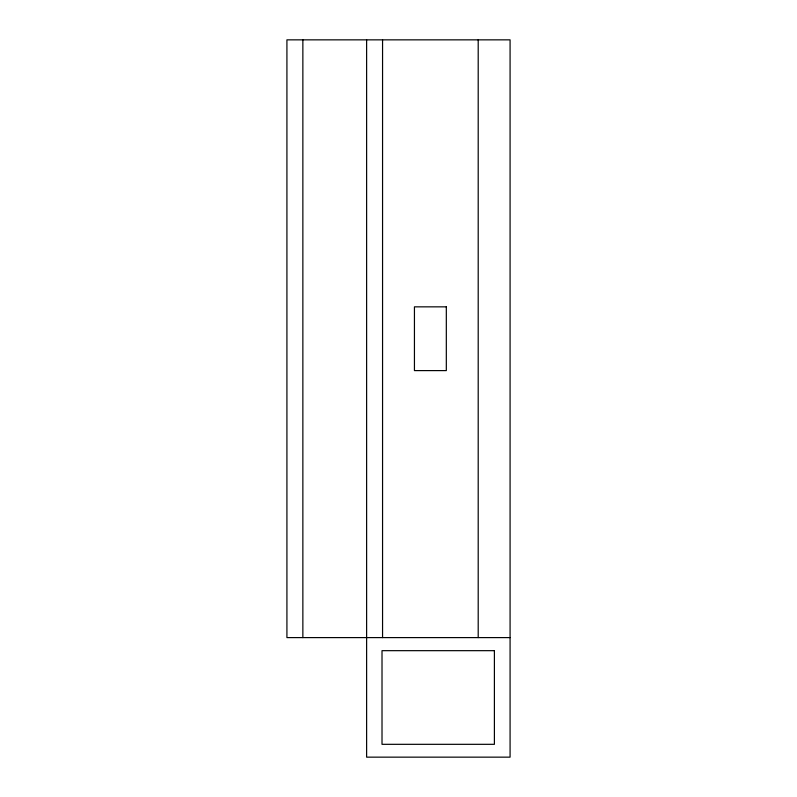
<?xml version="1.0" encoding="UTF-8"?>
<svg xmlns="http://www.w3.org/2000/svg" width="797" height="797" viewBox="0 0 797 797"><rect width="100%" height="100%" fill="white"/><g stroke="black" fill="none" stroke-linecap="round" stroke-linejoin="round"><path stroke-width="1.2" d="M510.08 637.6L286.92 637.6L286.92 39.85L510.08 39.85L510.08 757.15L366.62 757.15L366.62 39.85M478.2 39.85L478.2 637.6M382.56 39.85L382.56 637.6M302.86 39.85L302.86 637.6M446.32 306.845L414.44 306.845L414.44 370.605L446.32 370.605L446.32 306.845M494.399 650.671L382.012 650.671L382.012 744.318L494.399 744.318L494.399 650.671"/></g></svg>
